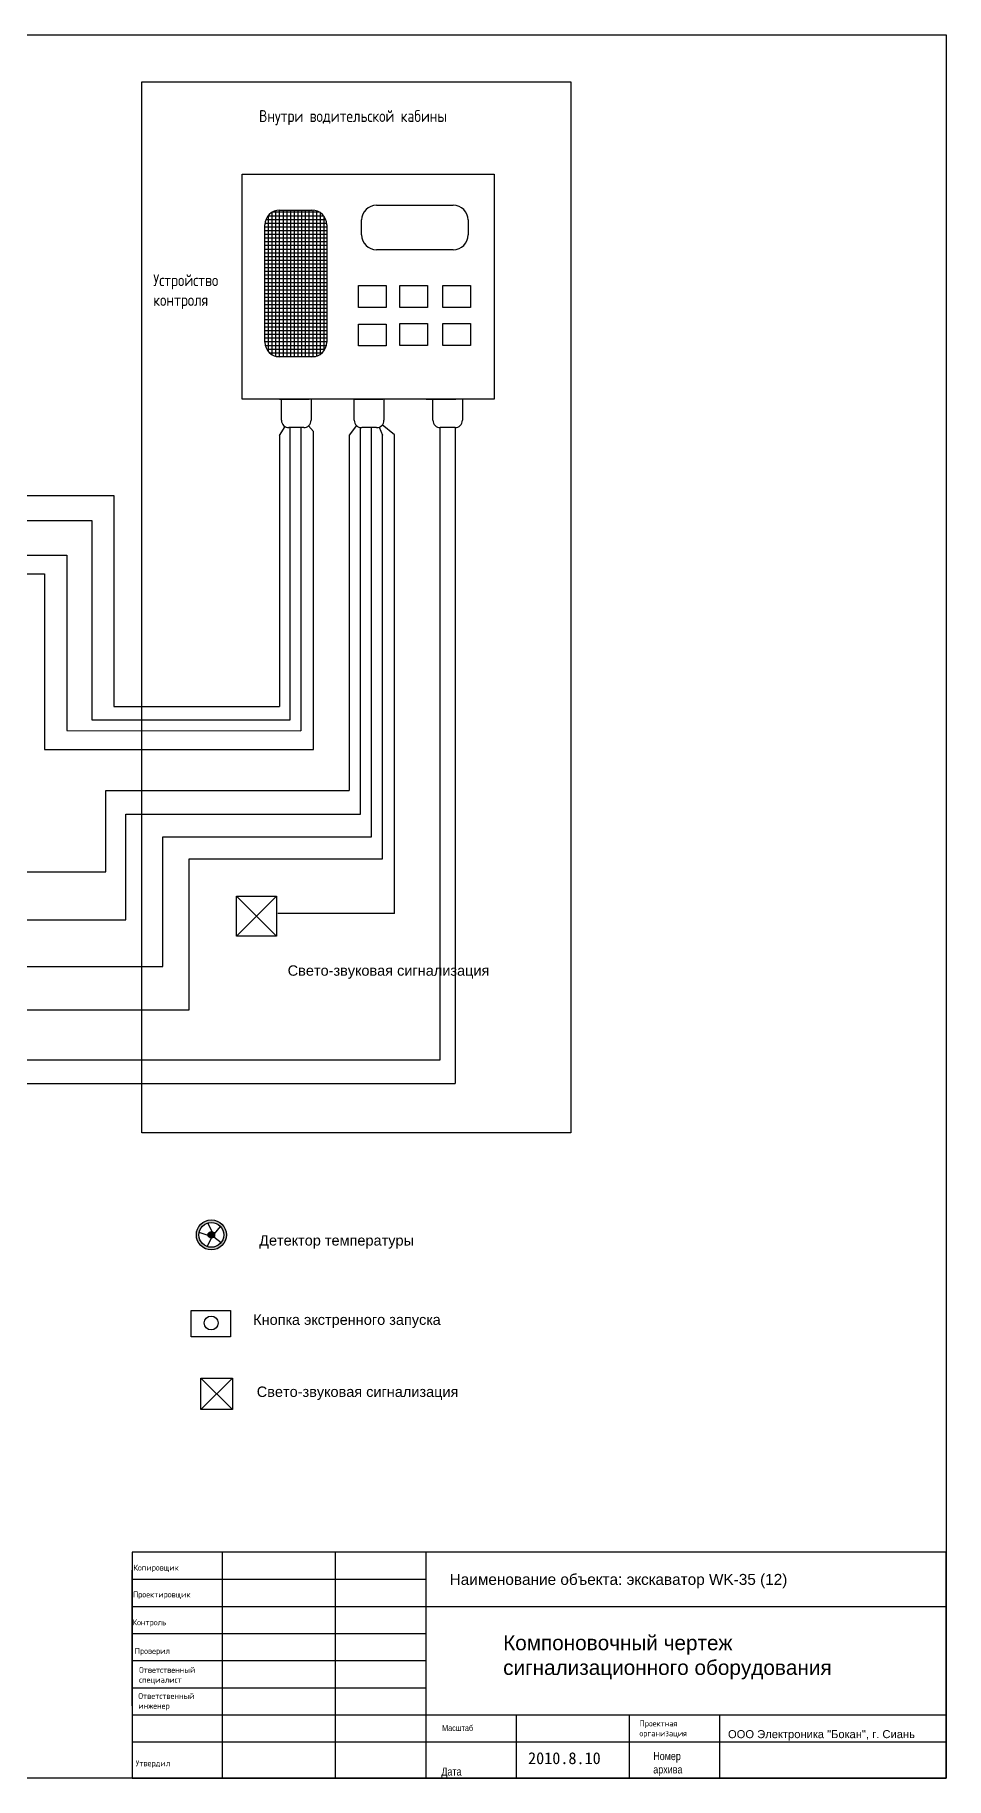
# Model space of a CAD drawing. Extents: x 48388 to 147340, y 33806 to 122092.
# Drawn here: x 67048 to 70120, y 60885 to 66766 of the extents above; entities that cross this region are included whole.
import ezdxf

# ---------------------------------------------------------------- set-up
doc = ezdxf.new("R2010")
doc.units = 0
doc.header["$LTSCALE"] = 1000
doc.header["$MEASUREMENT"] = 0
doc.layers.get('0').update_dxf_attribs({"linetype": 'CONTINUOUS'})
doc.styles.add('_TEL_DIM', font='SIMPLEX', dxfattribs={"width": 0.8, "height": 3.5, "bigfont": 'HZTXT'})
doc.styles.get("Standard").update_dxf_attribs({"font": 'GBENOR', "bigfont": 'GBCBIG'})

msp = doc.modelspace()

# ---------------------------------------------------------------- hatches: boundary and pattern name
h = msp.add_hatch()
h.set_pattern_fill('NET', color=256, scale=100, style=0)
h.set_pattern_definition([(0, (48760.428, 54230.999), (0, 12.5), []), (90, (48760.428, 54230.999), (-12.5, 8e-16), [])])
edge = h.paths.add_edge_path()
edge.add_line((67873.4, 66174.9), (67981.6, 66174.9))
edge.add_arc((67981.6, 66124.9), 50, 0, 90, ccw=False)
edge.add_line((68031.6, 66124.9), (68031.6, 65729.6))
edge.add_arc((67981.6, 65729.6), 50, -90, 0, ccw=False)
edge.add_line((67981.6, 65679.6), (67873.4, 65679.6))
edge.add_arc((67873.4, 65729.6), 50, 180, 270, ccw=False)
edge.add_line((67823.4, 65729.6), (67823.4, 66124.9))
edge.add_arc((67873.4, 66124.9), 50, 90, 180, ccw=False)
h = msp.add_hatch(color=256)
h.paths.add_polyline_path([(67693.3, 62717.9, 1), (67592.1, 62717.9, 1)])
h.paths.add_polyline_path([(67684.6, 62717.9, 1), (67600.8, 62717.9, 1)], flags=16)
msp.add_hatch(color=256).paths.add_polyline_path([(67631.6, 62717.9, 1), (67653.8, 62717.9, 1)])

# ---------------------------------------------------------------- linework, layer by layer
for p, q in [((62271.7, 66765.9), (70119.7, 66765.9)), ((70119.7, 66765.9), (70119.7, 60885.3)), ((67873.4, 66174.9), (67981.6, 66174.9)), ((68199.4, 66191.4), (68458.2, 66191.4)), ((67823.4, 65729.6), (67823.4, 66124.9)), ((68031.6, 66124.9), (68031.6, 65729.6)), ((68149.4, 66090.8), (68149.4, 66141.4)), ((68508.2, 66141.4), (68508.2, 66090.8)), ((68458.2, 66040.8), (68199.4, 66040.8)), ((67981.6, 65679.6), (67873.4, 65679.6)), ((67872.3, 65536.7), (67972.1, 65536.7)), ((67879.1, 65465.9), (67879.1, 65536.7)), ((67978.9, 65536.7), (67978.9, 65465.9)), ((68121.4, 65536.7), (68221.2, 65536.7)), ((68124.7, 65465.9), (68124.7, 65536.7)), ((68224.5, 65536.7), (68224.5, 65465.9)), ((68367, 65536.7), (68466.8, 65536.7)), ((68389.5, 65465.9), (68389.5, 65536.7)), ((68489.3, 65536.7), (68489.3, 65465.9)), ((67953.9, 65440.9), (67904.1, 65440.9)), ((68199.5, 65440.9), (68149.7, 65440.9)), ((68414.3, 63307.9), (68414.5, 65440.9)), ((68464.3, 65440.9), (68414.5, 65440.9)), ((68464.3, 65440.9), (68464.3, 63228.1)), ((67862.7, 63860.1), (67727.5, 63725)), ((67727.5, 63860.1), (67862.7, 63725)), ((66565, 63307.9), (68414.3, 63307.9)), ((66618.7, 63228.1), (68464.3, 63228.1)), ((67645.3, 62728.7), (67630.4, 62758)), ((67653.3, 62721.3), (67673.1, 62746.7)), ((67631.9, 62715.3), (67601.5, 62725.5)), ((67642.3, 62706.9), (67628.3, 62678.6)), ((67651.4, 62711), (67675.5, 62691.9)), ((67606.9, 62235), (67713.6, 62128.4)), ((67713.6, 62235), (67606.9, 62128.4)), ((67375.5, 61647.6), (67375.5, 60885.3)), ((70119.7, 61647.6), (67375.5, 61647.6)), ((67680.4, 60885.3), (67680.4, 61647.6)), ((68061.5, 60885.3), (68061.5, 61647.6)), ((68366.5, 60885.3), (68366.5, 61647.6)), ((70119.7, 60885.3), (70119.7, 61647.6)), ((67375.5, 61495.2), (67375.5, 61586.6)), ((67375.5, 61556.1), (68366.5, 61556.1)), ((67375.5, 61403.7), (67375.5, 61495.2)), ((67375.5, 61464.7), (70119.7, 61464.7)), ((67375.5, 61312.2), (67375.5, 61403.7)), ((67375.5, 61373.2), (68366.5, 61373.2)), ((67375.5, 61220.7), (67375.5, 61312.2)), ((67375.5, 61281.7), (68366.5, 61281.7)), ((67375.5, 61129.2), (67375.5, 61220.7)), ((67375.5, 61190.2), (68366.5, 61190.2)), ((67375.5, 61098.8), (70119.7, 61098.8)), ((68671.4, 60885.3), (68671.4, 61098.8)), ((69052.5, 60885.3), (69052.5, 61098.8)), ((69357.4, 60885.3), (69357.4, 61098.8)), ((67375.5, 61007.3), (70119.7, 61007.3)), ((70119.7, 60885.3), (62271.7, 60885.3)), ((67375.5, 60885.3), (70119.7, 60885.3)), ((68366.5, 60885.3), (68061.5, 60885.3)), ((68671.4, 60885.3), (68366.5, 60885.3)), ((69052.5, 60885.3), (68671.4, 60885.3)), ((69357.4, 60885.3), (69052.5, 60885.3)), ((70119.7, 60885.3), (69357.4, 60885.3))]:
    msp.add_line(p, q)
at = {"color": 1}
for p, q in [((67872.6, 65415), (67891, 65444.7)), ((67872.6, 65415), (67872.6, 64499.9)), ((67908.7, 65412.8), (67908.7, 65440.9)), ((67908.7, 64454.9), (67908.7, 65412.8)), ((65496.7, 65212.6), (67313.6, 65212.6)), ((67313.6, 65212.6), (67313.6, 64499.9)), ((65965.7, 65127.7), (67239.9, 65127.7)), ((67239.9, 65127.7), (67239.9, 64454.9)), ((67239.9, 64454.9), (67908.7, 64454.9)), ((67313.6, 64499.9), (67872.6, 64499.9))]:
    msp.add_line(p, q, dxfattribs=at)
at = {"color": 5}
for p, q in [((67944.6, 65440.9), (67944.6, 64418.3)), ((68208.4, 65442.6), (68220.2, 65415.3)), ((68259.6, 65417.1), (68218.9, 65450.2)), ((68220.2, 63986.4), (68220.2, 65415.3)), ((68259.6, 63802), (68259.6, 65417.1)), ((66398.9, 65011.3), (67155.2, 65011.3)), ((67155.2, 65011.3), (67155.2, 64419.2)), ((67155.2, 64419.2), (67944.6, 64418.5)), ((67567.6, 63477.4), (67567.6, 63986.4)), ((67567.6, 63986.4), (68220.2, 63986.4)), ((68259.6, 63802), (67866.3, 63802)), ((66725.6, 63477.4), (67567.6, 63477.4))]:
    msp.add_line(p, q, dxfattribs=at)
at = {"color": 2}
for p, q in [((67986.5, 65428.3), (67970.3, 65447)), ((67986.5, 64355.6), (67986.5, 65428.3)), ((68132, 65448.2), (68107.4, 65415.3)), ((68107.4, 65415.3), (68107.4, 64216.6)), ((68145.4, 64136.8), (68145.4, 65441.3)), ((68182.1, 64060.7), (68182.1, 65440.9)), ((66452.5, 64947.7), (67080.1, 64947.7)), ((67080.1, 64947.7), (67080.1, 64355.6)), ((67080.1, 64355.6), (67986.5, 64355.6)), ((67287.2, 63942.2), (67287.2, 64216.6)), ((67287.2, 64216.6), (68107.4, 64216.6)), ((67354.8, 63780.9), (67354.8, 64136.8)), ((67354.8, 64136.8), (68145.4, 64136.8)), ((67479.2, 63622.9), (67479.2, 64060.7)), ((67479.2, 64060.7), (68182.1, 64060.7)), ((66506.2, 63942.2), (67287.2, 63942.2)), ((66726.3, 63780.9), (67354.8, 63780.9)), ((66726, 63622.9), (67479.2, 63622.9))]:
    msp.add_line(p, q, dxfattribs=at)
for points in [[(67407.8, 66607.3), (68854.8, 66607.3), (68854.8, 63062.4), (67407.8, 63062.4)], [(67746.2, 66296.1), (68596.4, 66296.1), (68596.4, 65536.7), (67746.2, 65536.7)], [(68138.4, 65920.4), (68231.5, 65920.4), (68231.5, 65846.5), (68138.4, 65846.5)], [(68278.1, 65920.4), (68371.2, 65920.4), (68371.2, 65846.5), (68278.1, 65846.5)], [(68423.3, 65920.4), (68516.4, 65920.4), (68516.4, 65846.5), (68423.3, 65846.5)], [(68138.4, 65790.4), (68231.5, 65790.4), (68231.5, 65716.5), (68138.4, 65716.5)], [(68278.1, 65791.8), (68371.2, 65791.8), (68371.2, 65717.9), (68278.1, 65717.9)], [(68423.3, 65791.8), (68516.4, 65791.8), (68516.4, 65717.9), (68423.3, 65717.9)], [(67727.5, 63860.1), (67862.7, 63860.1), (67862.7, 63725), (67727.5, 63725)], [(67707.6, 62462.8), (67707.6, 62373.8), (67575, 62373.8), (67575, 62462.8)], [(67606.9, 62235), (67713.6, 62235), (67713.6, 62128.4), (67606.9, 62128.4)]]:
    msp.add_lwpolyline(points, close=True)
msp.add_lwpolyline([(68293.1, 63536.9, 0, 0, 0), (67909.1, 63536.9, 0, 0, 0), (67821, 63682.2, 13.3, 0, 0), (67795.1, 63725, 0, 0, 0)], format="xyseb")
for centre, radius in [((67642.7, 62717.9), 50.6), ((67642.7, 62717.9), 50.6), ((67642.7, 62717.9), 41.9), ((67642.7, 62717.9), 11.1), ((67642.1, 62420.7), 23.4)]:
    msp.add_circle(centre, radius)
for centre, radius, start, end in [((67873.4, 66124.9), 50, 90, 180), ((67981.6, 66124.9), 50, 0, 90), ((68199.4, 66141.4), 50, 90, 180), ((68458.2, 66141.4), 50, 0, 90), ((68199.4, 66090.8), 50, 180, 270), ((68458.2, 66090.8), 50, 270, 0), ((67873.4, 65729.6), 50, 180, 270), ((67981.6, 65729.6), 50, 270, 0), ((67904.1, 65465.9), 25, 180, 270), ((67953.9, 65465.9), 25, 270, 0), ((68149.7, 65465.9), 25, 180, 270), ((68199.5, 65465.9), 25, 270, 0), ((68414.5, 65465.9), 25, 180, 270), ((68464.3, 65465.9), 25, 270, 0)]:
    msp.add_arc(centre, radius, start, end)

# ---------------------------------------------------------------- texts
at = {"attachment_point": 1, "style": '_TEL_DIM'}
for s, insert, char_height in [('{\\Fsimplex,hztxt|c204;Внутри водительской кабины}', (67803.4, 66512), 40), ('{\\Fsimplex,hztxt|c204;Устройство\\Pконтроля}', (67446.8, 65958.2), 40), ('{\\Fsimplex,hztxt|c204;Копировщик}', (67380, 61605.5), 20), ('{\\Fsimplex,hztxt|c204;Проектировщик}', (67378.5, 61514.9), 20), ('{\\Fsimplex,hztxt|c204;Контроль}', (67377, 61421), 20), ('{\\Fsimplex,hztxt|c204;Проверил}', (67384.5, 61324.4), 20), ('{\\Fsimplex,hztxt|c204;Ответственный\\Pспециалист}', (67399.1, 61260.4), 20), ('{\\Fsimplex,hztxt|c204;Ответственный\\Pинженер}', (67396.5, 61172.4), 20), ('{\\Fsimplex,hztxt|c204;Проектная\\Pорганизация}', (69086, 61079.8), 20), ('{\\Fsimplex,hztxt|c204;Утвердил}', (67387.6, 60945.4), 20)]:
    msp.add_mtext(s, dxfattribs=dict(at, insert=insert, char_height=char_height))
at = {"attachment_point": 1}
for s, insert, char_height, width in [('{\\fArial|b0|i0|c204|p34;\\H0.58333x;Свето-звуковая сигнализация}', (67900, 63627.1), 60, 720), ('{\\fArial|b0|i0|c204|p34;Детектор температуры}', (67803.8, 62716.9), 35, 720), ('{\\fArial|b0|i0|c204|p34;\\H0.58333x;Кнопка экстренного запуска}', (67783.7, 62449.3), 60, 720), ('{\\fArial|b0|i0|c204|p34;\\H0.58333x;Свето-звуковая сигнализация}', (67795.7, 62206.3), 60, 720), ('{\\fArial|b0|i0|c204|p34;\\H0.51191x;Наименование объекта: экскаватор \\fArial|b0|i0|c0|p34;WK-35 (12)}', (68446.1, 61574.2), 72.278, 1243.692), ('{\\fArial|b0|i0|c204|p34;Компоновочный чертеж сигнализационного оборудования}', (68626.4, 61366.9), 50, 1208.71), ('{\\fArial|b0|i0|c204|p34;\\H0.58442x;ООО Электроника "Бокан", г. Сиань}', (69384.4, 61047.2), 46.2, 1147.08), ('{\\fSimHei|b0|i0|c134|p2;2010.8.10}', (68710.4, 60972.6), 40, 290.754)]:
    msp.add_mtext(s, dxfattribs=dict(at, insert=insert, char_height=char_height, width=width))
at = {"attachment_point": 1, "style": '_TEL_DIM'}
for s, insert, char_height, width in [('{\\fArial|b0|i0|c204|p34;Масштаб}', (68420.6, 61064.2), 20, 1070.762), ('{\\fArial|b0|i0|c204|p34;Номер архива}', (69132.5, 60973.1), 27, 30.462), ('{\\fArial|b0|i0|c204|p34;Дата}', (68418.2, 60921), 27, 30.776)]:
    msp.add_mtext(s, dxfattribs=dict(at, insert=insert, char_height=char_height, width=width))

doc.saveas('drawing.dxf')
